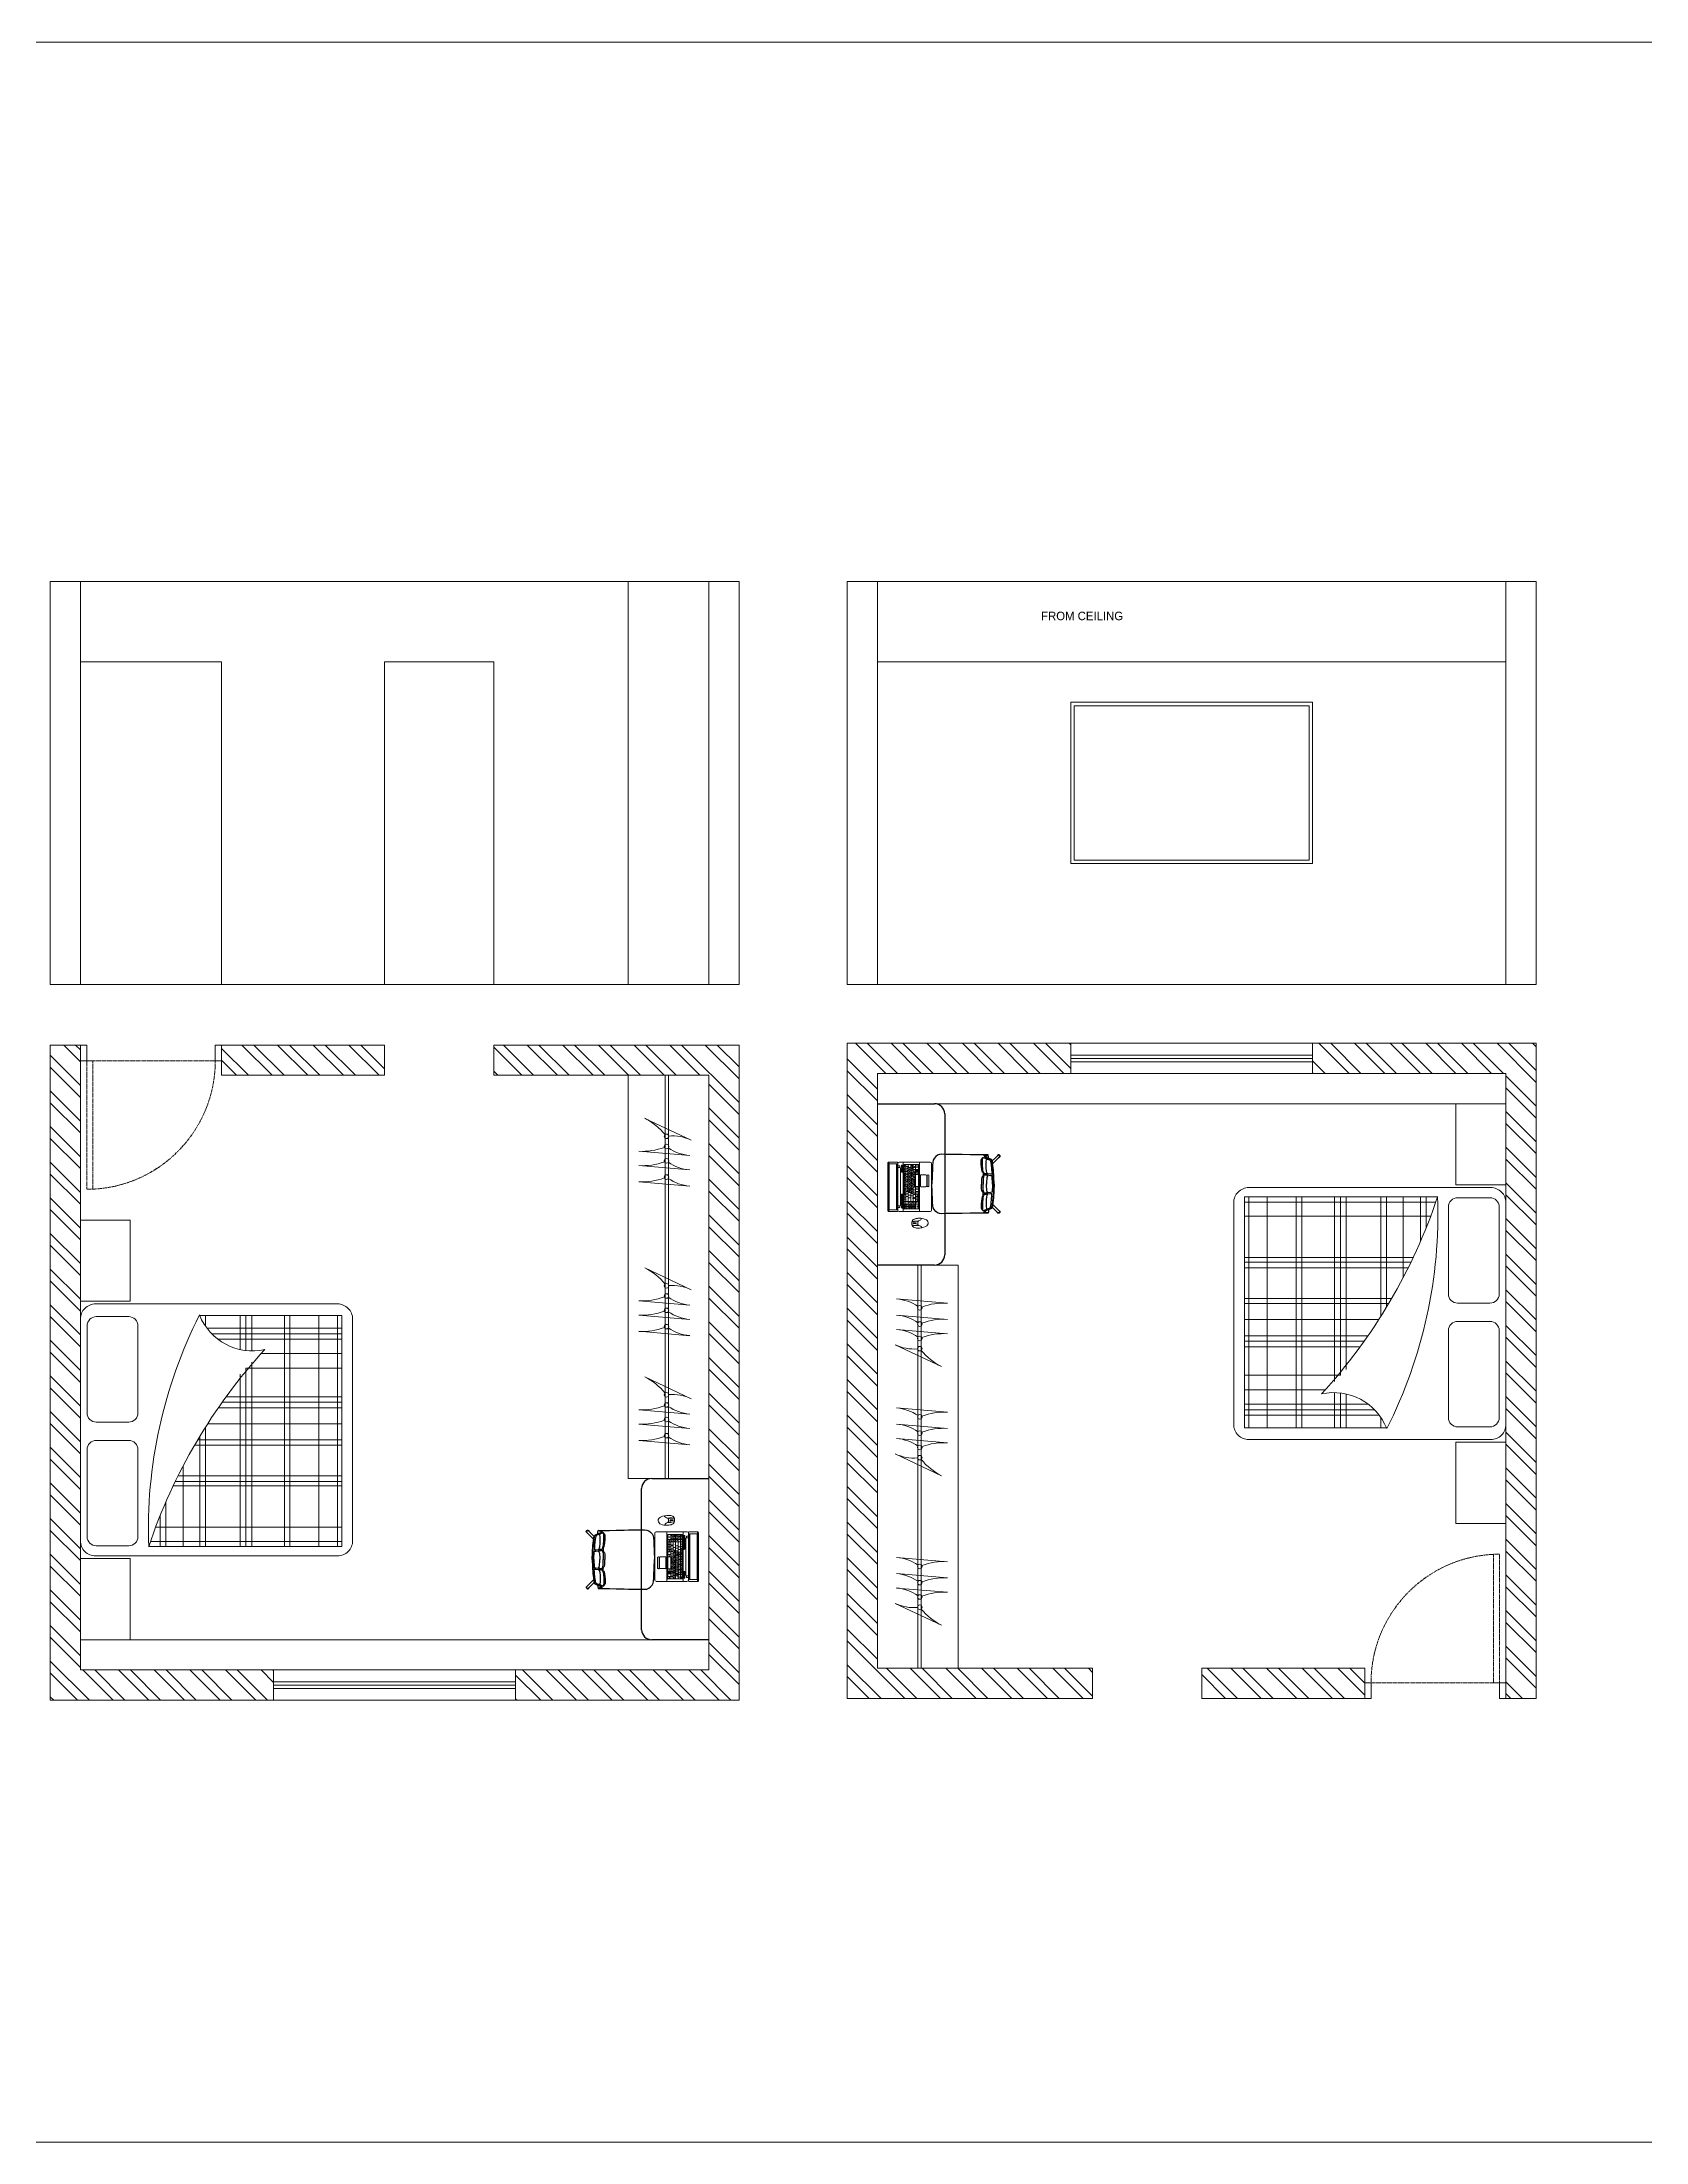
# Model space of a CAD drawing. Header units: inches. Extents: x 15448 to 46480, y -8154 to 0.
# Drawn here: x 16904 to 17382, y -4222 to -3596 of the extents above; entities that cross this region are included whole.
import ezdxf
from ezdxf.enums import TextEntityAlignment as Align

# ---------------------------------------------------------------- set-up
doc = ezdxf.new("R2010")
doc.units = ezdxf.units.IN
doc.header["$MEASUREMENT"] = 0
doc.linetypes.add('DASHED2', pattern=[0.375, 0.25, -0.125])
doc.linetypes.add('HIDDEN', pattern=[0.375, 0.25, -0.125])
for name, color, linetype in [('.', 30, 'Continuous'), ('A-Door-Frame', 1, 'Continuous'), ('A-Door-Swing', 8, 'HIDDEN'), ('IEL-HATCH-002', 7, 'Continuous'), ('line_cad-block.com', 250, 'Continuous')]:
    doc.layers.add(name, color=color, linetype=linetype)
doc.layers.add('Furniture', color=251, linetype='Continuous', lineweight=18)
doc.layers.add('ROD', color=7, linetype='Continuous', lineweight=9)
doc.styles.add('HEMI', font='stylu.ttf')
doc.styles.add('Romand', font='romand.shx', dxfattribs={"bigfont": '@extfont2.shx'})
pattern_1 = [(135, (13190.6554, -20476.025), (-5.303301, -5.303301), []), (135, (13190.6554, -20472.489), (-5.303301, -5.303301), [])]
pattern_2 = [(315, (21064.8434, 12491.5), (5.303301, 5.303301), []), (315, (21064.8434, 12487.9645), (5.303301, 5.303301), [])]

# ---------------------------------------------------------------- blocks, each defined once
blk = doc.blocks.new('IUYGTFDX')
at = {"color": 0, "lineweight": 5}
for p, q in [((16404, -3725), (16428.17, -3725)), ((16404, -3739.85), (16404, -3725)), ((16428.17, -3725), (16428.17, -3739.85)), ((16528.9, -3725), (16504.73, -3725)), ((16504.73, -3725), (16504.73, -3739.85)), ((16528.9, -3739.85), (16528.9, -3725)), ((16428.17, -3739.85), (16404, -3739.85)), ((16504.73, -3739.85), (16528.9, -3739.85)), ((16441, -3748.75), (16431.74, -3748.75)), ((16433.24, -3802.83), (16433.24, -3745.84)), ((16437.49, -3802.83), (16437.49, -3747.37)), ((16444.93, -3750.39), (16431.74, -3750.39)), ((16455.8, -3755.59), (16431.74, -3755.59)), ((16449.78, -3802.83), (16449.78, -3752.59)), ((16451.14, -3802.83), (16451.14, -3753.25)), ((16452.79, -3802.83), (16452.79, -3754.05)), ((16464.53, -3760.52), (16431.74, -3760.52)), ((16467.19, -3762.17), (16431.74, -3762.17)), ((16461.96, -3802.83), (16461.96, -3759)), ((16463.46, -3802.83), (16463.46, -3759.88)), ((16500.48, -3762.17), (16497.42, -3762.17)), ((16500.48, -3760.52), (16500.46, -3760.52)), ((16468.25, -3802.83), (16468.25, -3762.84)), ((16473.04, -3802.83), (16473.04, -3766.04)), ((16474.68, -3802.83), (16474.68, -3767.19)), ((16476.33, -3802.83), (16476.33, -3768.38)), ((16493.43, -3802.83), (16493.43, -3765.95)), ((16495.08, -3802.83), (16495.08, -3764.08)), ((16496.72, -3802.83), (16496.72, -3762.67)), ((16483.08, -3772.57), (16431.74, -3772.57)), ((16484.82, -3774.22), (16431.74, -3774.22)), ((16484.81, -3802.83), (16484.81, -3774.21)), ((16500.48, -3774.22), (16490.09, -3774.22)), ((16500.48, -3772.57), (16490.37, -3772.57)), ((16486.63, -3776), (16431.74, -3776)), ((16489.19, -3802.83), (16489.19, -3778.62)), ((16500.48, -3776), (16489.97, -3776)), ((16500.48, -3785.72), (16431.74, -3785.72)), ((16500.48, -3787.36), (16431.74, -3787.36)), ((16500.48, -3795.99), (16431.74, -3795.99)), ((16500.48, -3801.47), (16431.74, -3801.47))]:
    blk.add_line(p, q, dxfattribs=at)
for points in [[(16503.95, -3729.5, 0.414214), (16499.45, -3725), (16433.45, -3725, 0.414214), (16428.95, -3729.5), (16428.95, -3801.5, 0.414214), (16433.45, -3806), (16499.45, -3806, 0.414214), (16503.95, -3801.5)], [(16460.6, -3726.99, -0.414214), (16463.34, -3729.73), (16463.34, -3739.37, -0.414214), (16460.6, -3742.11), (16434.68, -3742.11, -0.414214), (16431.95, -3739.37), (16431.95, -3729.73, -0.414214), (16434.68, -3726.99)], [(16497.43, -3726.99, -0.414214), (16500.16, -3729.73), (16500.16, -3739.37, -0.414214), (16497.43, -3742.11), (16471.51, -3742.11, -0.414214), (16468.77, -3739.37), (16468.77, -3729.73, -0.414214), (16471.51, -3726.99)], [(16500.67, -3760.44, 0.366781), (16490.36, -3779.87, 0.104955), (16431.69, -3745.31, -0.12695)]]:
    blk.add_lwpolyline(points, format="xyb", close=True, dxfattribs=at)
blk.add_lwpolyline([(16500.48, -3760.33), (16500.48, -3802.83), (16431.74, -3802.83), (16431.74, -3745.3)], dxfattribs=at)
blk = doc.blocks.new('laptop_top')
at = {"color": 0, "linetype": 'ByBlock', "lineweight": -2}
for p, q in [((-167, 219), (-167, 9)), ((-167, 192), (167, 192)), ((-151, 91), (-151, 182)), ((149, 174), (-151, 174)), ((149, 157), (-151, 157)), ((-148, 185), (146, 185)), ((-142, 213), (-142, 228)), ((-130, 213), (-142, 213)), ((-138, 201), (-138, 198)), ((-138, 174), (-138, 157)), ((-136, 185), (-136, 174)), ((-130, 213), (-130, 228)), ((-130, 157), (-130, 140)), ((-121, 185), (-121, 174)), ((-121, 174), (-121, 157)), ((-113, 157), (-113, 140)), ((-107, 185), (-107, 174)), ((-104, 174), (-104, 157)), ((-96, 157), (-96, 140)), ((-91, 185), (-91, 174)), ((-87, 174), (-87, 157)), ((-79, 157), (-79, 140)), ((-77, 185), (-77, 174)), ((-70, 174), (-70, 157)), ((-63, 185), (-63, 174)), ((-62, 157), (-62, 140)), ((-53, 174), (-53, 157)), ((-48, 185), (-48, 174)), ((-45, 157), (-45, 140)), ((-36, 174), (-36, 157)), ((-33, 185), (-33, 174)), ((-28, 157), (-28, 140)), ((-19, 185), (-19, 174)), ((-19, 174), (-19, 157)), ((-11, 157), (-11, 140)), ((-4, 185), (-4, 174)), ((-2, 174), (-2, 157)), ((6, 157), (6, 140)), ((11, 185), (11, 174)), ((14, 174), (14, 157)), ((23, 157), (23, 140)), ((26, 185), (26, 174)), ((31, 174), (31, 157)), ((39, 157), (39, 140)), ((40, 185), (40, 174)), ((48, 174), (48, 157)), ((54, 185), (54, 174)), ((56, 157), (56, 140)), ((63, 202), (63, 195)), ((65, 174), (65, 157)), ((69, 185), (69, 174)), ((73, 157), (73, 140)), ((84, 185), (84, 174)), ((99, 185), (99, 87)), ((116, 185), (116, 87)), ((128, 213), (128, 228)), ((139, 213), (128, 213)), ((133, 185), (133, 107)), ((139, 213), (139, 228)), ((149, 182), (149, 91)), ((167, 219), (167, 9)), ((-167, 80), (167, 80)), ((158, 0), (-158, 0)), ((149, 140), (-151, 140)), ((149, 123), (-151, 123)), ((149, 107), (-151, 107)), ((146, 87), (-148, 87)), ((-134, 107), (-134, 87)), ((-125, 140), (-125, 123)), ((-117, 123), (-117, 107)), ((-117, 107), (-117, 87)), ((-108, 140), (-108, 123)), ((-100, 123), (-100, 107)), ((-100, 107), (-100, 87)), ((-91, 140), (-91, 123)), ((-83, 123), (-83, 107)), ((-83, 107), (-83, 87)), ((-81, 37), (-81, 71)), ((-81, 25), (-81, 22)), ((-77, 75), (-6, 75)), ((-77, 32), (-6, 32)), ((-77, 29), (-6, 29)), ((-77, 17), (-6, 17)), ((-74, 140), (-74, 123)), ((-66, 123), (-66, 107)), ((-57, 140), (-57, 123)), ((-49, 123), (-49, 107)), ((-40, 140), (-40, 123)), ((-32, 123), (-32, 107)), ((-23, 140), (-23, 123)), ((-15, 123), (-15, 107)), ((-6, 140), (-6, 123)), ((-2, 107), (-2, 87)), ((-1, 71), (-1, 37)), ((-1, 25), (-1, 22)), ((2, 123), (2, 107)), ((10, 140), (10, 123)), ((15, 107), (15, 87)), ((19, 123), (19, 107)), ((27, 140), (27, 123)), ((32, 107), (32, 87)), ((35, 123), (35, 107)), ((44, 140), (44, 123)), ((49, 107), (49, 87)), ((49, 97), (99, 97)), ((52, 123), (52, 107)), ((61, 140), (61, 123)), ((66, 107), (66, 87)), ((82, 107), (82, 87))]:
    blk.add_line(p, q, dxfattribs=at)
for points in [[(-167, 231), (-167, 291)], [(-161, 294), (161, 294)], [(161, 288), (-161, 288)], [(167, 291), (167, 231)], [(161, 228), (-161, 228)], [(155, 236), (-155, 236)], [(-124, 209), (122, 209)]]:
    blk.add_lwpolyline(points, dxfattribs=at)
for points in [[(-155, 285), (-155, 234), (155, 234), (155, 285), (-155, 285)], [(37, 130), (35, 134), (35, 130), (34, 130), (34, 134), (37, 130), (37, 134), (37, 134), (37, 130)], [(35, 135), (35, 135), (35, 135), (36, 135), (37, 135), (37, 135), (37, 135), (37, 134), (36, 134), (35, 135), (35, 135), (35, 135), (35, 135)]]:
    blk.add_lwpolyline(points, close=True, dxfattribs=at)
for points in [[(-144, 202), (-133, 202, -0.414214), (-130, 199), (-130, 198, -0.414214), (-133, 195), (-144, 195, -0.414214), (-146, 198), (-146, 199, -0.414214)], [(-124, 202), (-101, 202, -0.414214), (-100, 200), (-100, 200, -0.414214), (-101, 199), (-124, 199, -0.414214), (-125, 200), (-125, 200, -0.414214)], [(-124, 198), (-101, 198, -0.414214), (-100, 196), (-100, 196, -0.414214), (-101, 195), (-124, 195, -0.414214), (-125, 196), (-125, 196, -0.414214)], [(52, 202), (92, 202, -0.414214), (95, 199), (95, 198, -0.414214), (92, 195), (52, 195, -0.414214), (49, 198), (49, 199, -0.414214)], [(99, 202), (123, 202, -0.414214), (124, 200), (124, 200, -0.414214), (123, 199), (99, 199, -0.414214), (98, 200), (98, 200, -0.414214)], [(99, 198), (123, 198, -0.414214), (124, 196), (124, 196, -0.414214), (123, 195), (99, 195, -0.414214), (98, 196), (98, 196, -0.414214)], [(129, 202), (140, 202, -0.414214), (143, 199), (143, 198, -0.414214), (140, 195), (129, 195, -0.414214), (126, 198), (126, 199, -0.414214)], [(-108, 98, 0.301668), (-112, 98), (-114, 94, -0.301668), (-109, 94)], [(-107, 102, 0.301668), (-111, 102), (-112, 99, -0.301668), (-108, 98)], [(-104, 97, -0.279065), (-108, 97), (-109, 94, 0.279065), (-105, 93)], [(-102, 101, -0.279065), (-107, 102), (-108, 98, 0.279065), (-104, 98)]]:
    blk.add_lwpolyline(points, format="xyb", close=True, dxfattribs=at)
for points, format in [([(-132, 153, 0.445, 0.445, 0), (-136, 153, 3.56, 0, 0), (-140, 153, 0, 0, 0)], "xyseb"), ([(-140, 145, 0.445, 0.445, 0), (-135, 145, 3.56, 0, 0), (-132, 145, 0, 0, 0)], "xyseb"), ([(-130, 213, 0.381204), (-124, 209, -0.067107)], "xyb"), ([(83, 166, 0.89, 0.89, 0), (76, 166, 2.67, 0, 0), (71, 166, 0, 0, 0)], "xyseb"), ([(76, 202, -0.414214), (78, 199), (78, 198, -0.414214), (76, 195)], "xyb"), ([(128, 213, -0.381204), (122, 209, 0.067107)], "xyb"), ([(-133, 115), (-133, 110, -0.414214), (-133, 110), (-135, 110, -0.414214), (-135, 110), (-135, 115), (-137, 115, -0.606815), (-137, 116), (-134, 120, -0.520567), (-134, 120), (-130, 116, -0.606815), (-131, 115), (-133, 115)], "xyb"), ([(60, 92, 0.312, 0.312, 0), (57, 92, 2.49, 0, 0), (55, 92, 0, 0, 0)], "xyseb"), ([(82, 137, 0.89, 0.89, 0), (82, 130, 0.89, 0.89, 0), (76, 130, 3.56, 0, 0), (71, 130, 0, 0, 0)], "xyseb"), ([(76, 115), (76, 110, -0.414214), (76, 110), (75, 110, -0.414214), (75, 110), (75, 115), (72, 115, -0.606815), (72, 116), (75, 120, -0.520567), (76, 120), (79, 116, -0.606815), (79, 115), (76, 115)], "xyb"), ([(74, 99, 0.312, 0.312, 0), (74, 102, 2.49, 0, 0), (74, 105, 0, 0, 0)], "xyseb"), ([(74, 94, 0.312, 0.312, 0), (74, 91, 2.49, 0, 0), (74, 89, 0, 0, 0)], "xyseb"), ([(88, 92, 0.312, 0.312, 0), (91, 92, 2.49, 0, 0), (93, 92, 0, 0, 0)], "xyseb")]:
    blk.add_lwpolyline(points, format=format, dxfattribs=at)
at = {"color": 0, "linetype": 'ByBlock', "lineweight": -2, "const_width": 0.445}
for points in [[(-140, 151), (-140, 155)], [(-132, 143), (-132, 147)]]:
    blk.add_lwpolyline(points, dxfattribs=at)
at = {"color": 0, "linetype": 'ByBlock', "lineweight": -2}
blk.add_circle((-138, 198), 1.38, dxfattribs=at)
for centre, radius, start, end in [((-158, 219), 8.9, 90, 180), ((-148, 182), 3.56, 90, 180), ((146, 182), 3.56, 0, 90), ((158, 219), 8.9, 0, 90), ((-158, 9), 8.9, 180, 270), ((-148, 91), 3.56, 180, 270), ((-77, 71), 4.45, 90, 180), ((-77, 37), 4.45, 180, 270), ((-77, 25), 4.45, 90, 180), ((-77, 22), 4.45, 180, 270), ((-6, 71), 4.45, 0, 90), ((-6, 37), 4.45, 270, 0), ((-6, 25), 4.45, 0, 90), ((-6, 22), 4.45, 270, 0), ((146, 91), 3.56, 270, 0), ((158, 9), 8.9, 270, 0)]:
    blk.add_arc(centre, radius, start, end, dxfattribs=at)
for centre, major_axis, start_param, end_param in [((-161, 291), (6.23, 0), 1.570796, 3.141593), ((-161, 285), (6.23, 0), 1.570796, 3.141593), ((161, 291), (-6.23, 0), 3.141593, 4.712389), ((161, 285), (-6.23, 0), 3.141593, 4.712389), ((-161, 231), (-6.23, 0), 0, 1.570796)]:
    blk.add_ellipse(centre, major_axis=major_axis, ratio=0.5, start_param=start_param, end_param=end_param, dxfattribs=at)
at = {"color": 0, "linetype": 'ByBlock', "lineweight": -2, "extrusion": (0, 0, -1)}
blk.add_ellipse((161, 231), major_axis=(6.23, 0), ratio=0.5, start_param=0, end_param=1.570796, dxfattribs=at)
at = {"color": 0, "linetype": 'ByBlock', "lineweight": -2, "style": 'Romand'}
for s, height, p in [('Esc', 3.56, (-149, 182)), ('F1', 3.12, (-119, 182)), ('F2', 3.12, (-105, 182)), ('F3', 3.12, (-89, 182)), ('F4', 3.12, (-75, 182)), ('F5', 3.12, (-61, 182)), ('F6', 3.12, (-46, 182)), ('F7', 3.12, (-31, 182)), ('F8', 3.12, (-17, 182)), ('F9', 3.12, (-2, 182)), ('F10', 3.12, (13, 182)), ('F11', 3.12, (28, 182)), ('F12', 3.12, (42, 182))]:
    blk.add_text(s, height=height, dxfattribs=at).set_placement(p, align=Align.MIDDLE_LEFT)
for s, height, p in [('1', 4.45, (-129, 163)), ('Q', 4.45, (-121, 149)), ('2', 4.45, (-112, 163)), ('W', 4.45, (-104, 149)), ('3', 4.45, (-95, 163)), ('E', 4.45, (-87, 149)), ('4', 4.45, (-79, 163)), ('R', 4.45, (-70, 149)), ('5', 4.45, (-62, 163)), ('T', 4.45, (-53, 149)), ('6', 4.45, (-45, 163)), ('Y', 4.45, (-37, 149)), ('7', 4.45, (-28, 163)), ('U', 4.45, (-20, 149)), ('8', 4.45, (-11, 163)), ('I', 4.45, (-3, 149)), ('9', 4.45, (6, 163)), ('O', 4.45, (14, 149)), ('0', 4.45, (23, 163)), ('P', 4.45, (31, 149)), ('7', 4.45, (107, 149)), ('.', 4.45, (107, 166)), ('/', 4.45, (124, 180)), ('+', 4.45, (124, 166)), ('8', 4.45, (124, 149)), ('-', 4.45, (141, 166)), ('*', 4.45, (141, 180)), ('9', 4.45, (141, 149)), ('Cap Lock', 3.12, (-138, 132)), ('Ctrl', 3.12, (-142, 98)), ('A', 4.45, (-116, 132)), ('Z', 4.45, (-108, 115)), ('S', 4.45, (-99, 132)), ('Alt', 3.12, (-91, 98)), ('X', 4.45, (-91, 115)), ('D', 4.45, (-82, 132)), ('C', 4.45, (-74, 115)), ('F', 4.45, (-66, 132)), ('V', 4.45, (-58, 115)), ('G', 4.45, (-49, 132)), ('B', 4.45, (-41, 115)), ('H', 4.45, (-32, 132)), ('N', 4.45, (-24, 115)), ('J', 4.45, (-15, 132)), ('M', 4.45, (-7, 115)), ('K', 4.45, (2, 132)), ('Alt', 3.12, (6, 98)), (',', 4.45, (10, 115)), ('L', 4.45, (19, 132)), ('.', 4.45, (27, 115)), ('Ctrl', 3.12, (40, 98)), ('-', 4.45, (44, 115)), ('4', 4.45, (107, 132)), ('1', 4.45, (107, 115)), ('0', 4.45, (107, 98)), ('5', 4.45, (124, 132)), ('2', 4.45, (124, 115)), ('Enter', 3.12, (133, 97)), ('6', 4.45, (141, 132)), ('3', 4.45, (141, 115))]:
    blk.add_text(s, height=height, dxfattribs=at).set_placement(p, align=Align.MIDDLE_CENTER)
blk = doc.blocks.new('98UYTFRD')
at = {"color": 0}
for p, q in [((16407, -3892), (16449, -3892)), ((16404, -3912), (16404, -3895)), ((16452, -3895), (16452, -3912))]:
    blk.add_line(p, q, dxfattribs=at)
at = {"color": 0, "lineweight": 9}
for points in [[(16439.65, -3901.77, -0.241004), (16438.49, -3901.36, -0.217003), (16438.4, -3897.76, -0.752527), (16440.5, -3897.66, -0.115399), (16441.01, -3900.1, -0.099122), (16440.76, -3901.25, -0.240483), (16439.65, -3901.77)], [(16439.18, -3901.75, -0.055019), (16438.96, -3900.97, -0.050601), (16438.91, -3900.24, 0.084687), (16438.87, -3899.76, 0.175899), (16438.35, -3898.99, 0.569307), (16438.1, -3899.09, 0.064428), (16438.11, -3900.12, 0.081238), (16438.49, -3901.36, 0.150456), (16439.18, -3901.75)], [(16440.04, -3901.72, 0.141108), (16440.12, -3900.21, -0.211379), (16440.21, -3899.75, -0.412702), (16438.87, -3899.76, -0.176997), (16438.99, -3900.27, 0.141094), (16439.22, -3901.76, 0.080592), (16439.65, -3901.77, 0.075205), (16440.04, -3901.72)], [(16440.1, -3901.7, 0.071754), (16440.26, -3900.74, 0.043169), (16440.22, -3900.11, -0.269309), (16440.71, -3898.85, -0.36617), (16440.91, -3898.91, -0.160325), (16440.76, -3901.25, -0.150096), (16440.11, -3901.7)], [(16439.43, -3900.69), (16439.47, -3901.3, 0.837339), (16439.69, -3901.25), (16439.66, -3900.55, 1), (16439.43, -3900.56)]]:
    blk.add_lwpolyline(points, format="xyb", close=True, dxfattribs=at)
at = {"color": 0}
for centre, start, end in [((16407, -3895), 90, 180), ((16449, -3895), 0, 90)]:
    blk.add_arc(centre, 3, start, end, dxfattribs=at)
at = {"layer": 'line_cad-block.com', "color": 0}
for points in [[(16419.57, -3880.02), (16419.41, -3880.09), (16419.36, -3880.3), (16419.31, -3880.48), (16419.24, -3880.93), (16419.21, -3882.47), (16419.18, -3884.41), (16419.12, -3886.8), (16419.09, -3888.13), (16419.09, -3889.73), (16419.08, -3891.57), (16419.03, -3892.87), (16419.1, -3893.53), (16419.33, -3894.13), (16419.7, -3894.66), (16420.25, -3895.13), (16420.8, -3895.4), (16421.41, -3895.53), (16422.34, -3895.59), (16423.12, -3895.65), (16425.51, -3895.75), (16427.88, -3895.79)], [(16420.1, -3875.99), (16420.05, -3875.92), (16419.96, -3875.76), (16419.89, -3875.65), (16419.79, -3875.57), (16419.66, -3875.53), (16419.53, -3875.53), (16419.41, -3875.57), (16419.3, -3875.65), (16419.23, -3875.75), (16419.19, -3875.88), (16419.19, -3876.02), (16419.23, -3876.13), (16419.3, -3876.24), (16419.44, -3876.32), (16419.62, -3876.43)], [(16419.27, -3879.08), (16419.25, -3879.07), (16419.24, -3879.09), (16419.23, -3879.39), (16419.23, -3879.62), (16419.23, -3879.74), (16419.24, -3880.88)], [(16419.32, -3879.51), (16419.3, -3879.51), (16419.3, -3879.51), (16419.27, -3879.54), (16419.25, -3879.58), (16419.23, -3880.01)], [(16420.29, -3878.84), (16419.9, -3878.92), (16419.68, -3878.97), (16419.25, -3879.07)], [(16421.82, -3877.71), (16419.83, -3875.72), (16419.71, -3875.64), (16419.64, -3875.62), (16419.54, -3875.62), (16419.47, -3875.65), (16419.37, -3875.72), (16419.31, -3875.8), (16419.27, -3875.89), (16419.28, -3875.98), (16419.3, -3876.08), (16419.35, -3876.16), (16420.06, -3876.87), (16421.03, -3877.87)], [(16427.89, -3877.29), (16425.82, -3877.34), (16423.75, -3877.48), (16421.69, -3877.73), (16421.33, -3877.79), (16421.01, -3877.87), (16420.76, -3877.95), (16420.62, -3878.03), (16420.5, -3878.27), (16419.86, -3879.86), (16419.79, -3879.98), (16419.71, -3880.01), (16419.66, -3879.98), (16419.59, -3879.82), (16419.45, -3879.48), (16419.37, -3879.29), (16419.27, -3879.08)], [(16427.89, -3877.44), (16425.83, -3877.51), (16423.77, -3877.65), (16421.72, -3877.88), (16421.5, -3877.91), (16421.23, -3877.97), (16421.05, -3878.02), (16420.87, -3878.06), (16420.71, -3878.14), (16420.63, -3878.25), (16420.51, -3878.54), (16419.91, -3879.93), (16419.73, -3880.23), (16419.65, -3880.2), (16419.32, -3879.51)], [(16424.69, -3879.31), (16424.77, -3879.31), (16424.86, -3879.31), (16424.89, -3879.32), (16424.87, -3879.48), (16424.86, -3879.6), (16424.83, -3879.77), (16424.82, -3879.89), (16424.79, -3880.06), (16424.77, -3880.23), (16424.76, -3880.25), (16424.57, -3880.36), (16424.39, -3880.42), (16424.27, -3880.5), (16423.71, -3880.62), (16423.34, -3880.68), (16422.34, -3880.75), (16421.64, -3880.79), (16421.24, -3880.79), (16420.6, -3880.74), (16420.42, -3880.7), (16420.03, -3880.59), (16419.95, -3880.56), (16420.05, -3880.33), (16420.17, -3879.96), (16420.3, -3879.63), (16420.35, -3879.51), (16420.45, -3879.34)], [(16424.76, -3880.25), (16424.65, -3880.39), (16424.39, -3880.63), (16424.07, -3880.84), (16423.63, -3880.98), (16422.78, -3881.06), (16422.03, -3881.11), (16421.43, -3881.16), (16420.91, -3881.16), (16420.69, -3881.11), (16420.49, -3881.04), (16420.31, -3880.96), (16420.19, -3880.85), (16420.07, -3880.73), (16419.99, -3880.62), (16419.97, -3880.57)], [(16424.9, -3877.92), (16424.97, -3877.95), (16425, -3878), (16424.97, -3878.4), (16424.89, -3879.22), (16424.65, -3879.33), (16424.43, -3879.42), (16424.11, -3879.52), (16423.97, -3879.55), (16423.25, -3879.63), (16422.42, -3879.67), (16421.7, -3879.67), (16421.2, -3879.64), (16420.59, -3879.53), (16420.41, -3879.5), (16420.4, -3879.49), (16420.47, -3879.27), (16420.69, -3878.63), (16420.74, -3878.54), (16420.82, -3878.48), (16421.06, -3878.37), (16421.4, -3878.27), (16421.6, -3878.23), (16421.84, -3878.18), (16423.65, -3878.02), (16424.26, -3877.97), (16424.9, -3877.92)], [(16424.56, -3880.53), (16425, -3880.51)], [(16425, -3880.51), (16425.08, -3880.51), (16425.24, -3880.55), (16425.51, -3880.65)], [(16425.56, -3879.3), (16425.42, -3879.29), (16425.32, -3879.3), (16425.29, -3879.31), (16425.27, -3879.42), (16425.25, -3879.58), (16425.21, -3879.83), (16425.19, -3880.02), (16425.16, -3880.23), (16425.72, -3880.45), (16426.24, -3880.53), (16427.89, -3880.58)], [(16425.16, -3880.23), (16425.52, -3880.67), (16425.67, -3880.77), (16425.94, -3880.92), (16426.32, -3881.01), (16426.6, -3881.05), (16426.78, -3881.06), (16427.89, -3881.06)], [(16427.89, -3877.81), (16425.49, -3877.86), (16425.47, -3877.91), (16425.44, -3877.97), (16425.41, -3878.35), (16425.3, -3879.17), (16425.33, -3879.22), (16425.41, -3879.25), (16425.58, -3879.3), (16426.04, -3879.44), (16426.47, -3879.49), (16427.06, -3879.52), (16427.89, -3879.52)], [(16427.88, -3877.44), (16429.95, -3877.51), (16432.01, -3877.66), (16434.06, -3877.88), (16434.28, -3877.92), (16434.54, -3877.98), (16434.73, -3878.02), (16434.91, -3878.07), (16435.06, -3878.15), (16435.15, -3878.26), (16435.26, -3878.55), (16435.86, -3879.94), (16436.04, -3880.24), (16436.12, -3880.21), (16436.45, -3879.53)], [(16427.89, -3877.81), (16430.28, -3877.86), (16430.31, -3877.91), (16430.34, -3877.97), (16430.37, -3878.36), (16430.47, -3879.17), (16430.44, -3879.22), (16430.37, -3879.25), (16430.19, -3879.31), (16429.73, -3879.44), (16429.31, -3879.49), (16428.71, -3879.52), (16427.88, -3879.52)], [(16436.21, -3880.03), (16436.36, -3880.1), (16436.42, -3880.31), (16436.46, -3880.49), (16436.53, -3880.94), (16436.56, -3882.48), (16436.59, -3884.42), (16436.64, -3886.81), (16436.67, -3888.14), (16436.67, -3889.74), (16436.68, -3891.58), (16436.73, -3892.88), (16436.66, -3893.54), (16436.43, -3894.14), (16436.06, -3894.67), (16435.5, -3895.14), (16434.95, -3895.4), (16434.35, -3895.53), (16433.41, -3895.6), (16432.63, -3895.65), (16430.25, -3895.75), (16427.88, -3895.79)], [(16427.89, -3877.29), (16429.96, -3877.34), (16432.03, -3877.49), (16434.09, -3877.73), (16434.45, -3877.8), (16434.77, -3877.88), (16435.01, -3877.96), (16435.15, -3878.04), (16435.27, -3878.28), (16435.91, -3879.87), (16435.98, -3879.99), (16436.06, -3880.02), (16436.11, -3879.99), (16436.18, -3879.83), (16436.32, -3879.49), (16436.4, -3879.3), (16436.51, -3879.09)], [(16430.21, -3879.3), (16430.36, -3879.29), (16430.45, -3879.3), (16430.49, -3879.31), (16430.51, -3879.43), (16430.53, -3879.58), (16430.56, -3879.83), (16430.58, -3880.02), (16430.62, -3880.23), (16430.06, -3880.45), (16429.53, -3880.53), (16427.89, -3880.58)], [(16430.62, -3880.23), (16430.26, -3880.67), (16430.11, -3880.78), (16429.84, -3880.92), (16429.46, -3881.01), (16429.17, -3881.05), (16428.99, -3881.06), (16427.89, -3881.06)], [(16430.77, -3880.51), (16430.69, -3880.51), (16430.54, -3880.55), (16430.27, -3880.65)], [(16431.22, -3880.53), (16430.77, -3880.51)], [(16430.88, -3877.93), (16430.81, -3877.96), (16430.78, -3878.01), (16430.8, -3878.4), (16430.89, -3879.22), (16431.13, -3879.33), (16431.34, -3879.43), (16431.67, -3879.53), (16431.8, -3879.56), (16432.52, -3879.63), (16433.36, -3879.68), (16434.08, -3879.68), (16434.58, -3879.65), (16435.18, -3879.54), (16435.37, -3879.51), (16435.37, -3879.5), (16435.3, -3879.28), (16435.08, -3878.64), (16435.03, -3878.55), (16434.95, -3878.49), (16434.72, -3878.38), (16434.37, -3878.28), (16434.17, -3878.24), (16433.93, -3878.19), (16432.13, -3878.02), (16431.51, -3877.98), (16430.88, -3877.93)], [(16431.08, -3879.31), (16431, -3879.31), (16430.92, -3879.31), (16430.88, -3879.33), (16430.9, -3879.49), (16430.92, -3879.6), (16430.94, -3879.78), (16430.96, -3879.89), (16430.98, -3880.06), (16431.01, -3880.23), (16431.01, -3880.26), (16431.2, -3880.36), (16431.38, -3880.43), (16431.51, -3880.5), (16432.07, -3880.63), (16432.43, -3880.68), (16433.43, -3880.76), (16434.13, -3880.79), (16434.53, -3880.79), (16435.17, -3880.75), (16435.36, -3880.71), (16435.75, -3880.6), (16435.83, -3880.57), (16435.72, -3880.34), (16435.6, -3879.97), (16435.47, -3879.64), (16435.43, -3879.52), (16435.33, -3879.35)], [(16431.01, -3880.26), (16431.12, -3880.4), (16431.38, -3880.63), (16431.71, -3880.84), (16432.15, -3880.98), (16432.99, -3881.06), (16433.74, -3881.12), (16434.34, -3881.17), (16434.86, -3881.16), (16435.09, -3881.12), (16435.28, -3881.05), (16435.46, -3880.97), (16435.59, -3880.86), (16435.7, -3880.74), (16435.78, -3880.63), (16435.8, -3880.58)], [(16433.96, -3877.72), (16435.95, -3875.73), (16436.07, -3875.65), (16436.14, -3875.63), (16436.24, -3875.63), (16436.31, -3875.66), (16436.41, -3875.73), (16436.47, -3875.81), (16436.51, -3875.9), (16436.5, -3875.99), (16436.48, -3876.09), (16436.42, -3876.17), (16435.72, -3876.88), (16434.75, -3877.87)], [(16435.49, -3878.85), (16435.88, -3878.93), (16436.1, -3878.98), (16436.52, -3879.08)], [(16435.67, -3876), (16435.73, -3875.93), (16435.82, -3875.77), (16435.88, -3875.66), (16435.99, -3875.58), (16436.11, -3875.54), (16436.25, -3875.54), (16436.37, -3875.58), (16436.48, -3875.66), (16436.55, -3875.76), (16436.59, -3875.89), (16436.58, -3876.03), (16436.55, -3876.14), (16436.47, -3876.25), (16436.34, -3876.33), (16436.16, -3876.44)], [(16436.45, -3879.53), (16436.48, -3879.53), (16436.48, -3879.53), (16436.51, -3879.55), (16436.52, -3879.59), (16436.55, -3880.02)], [(16436.51, -3879.09), (16436.53, -3879.09), (16436.53, -3879.1), (16436.54, -3879.4), (16436.55, -3879.63), (16436.55, -3879.75), (16436.53, -3880.89)]]:
    blk.add_lwpolyline(points, dxfattribs=at)
at = {"color": 0, "lineweight": 9, "xscale": -0.044059898217101, "yscale": 0.044059898217101, "zscale": 0.044059898217101, "rotation": 180}
blk.add_blockref('laptop_top', (16428.74, -3895.93), dxfattribs=at)

msp = doc.modelspace()

# ---------------------------------------------------------------- hatches: boundary and pattern name
at = {"layer": 'IEL-HATCH-002', "lineweight": 5, "true_color": 0xed1f24, "transparency": 33554687}
h = msp.add_hatch(dxfattribs=at)
h.set_pattern_fill('ANSI32', color=240, scale=20, angle=90)
h.set_pattern_definition(pattern_1)
h.paths.add_polyline_path([(16906.66, -3895.02), (16906.66, -4090.02), (16973.16, -4090.02), (16973.16, -4081.02), (16915.66, -4081.02), (16915.66, -3895.15), (16915.53, -3895.02)])
h = msp.add_hatch(dxfattribs=at)
h.set_pattern_fill('ANSI32', color=240, scale=20, angle=90)
h.set_pattern_definition(pattern_1)
h.paths.add_polyline_path([(17045.16, -4081.02), (17045.16, -4090.02), (17111.66, -4090.02), (17111.66, -3895.02), (17038.66, -3895.02), (17038.66, -3904.02), (17102.66, -3904.02), (17102.66, -4081.02)])
h.paths.add_polyline_path([(16957.66, -3895.02), (16957.66, -3904.02), (16965.66, -3904.02), (17006.16, -3904.02), (17006.16, -3895.02)])
h = msp.add_hatch(dxfattribs=at)
h.set_pattern_fill('ANSI32', color=240, scale=20, angle=270)
h.set_pattern_definition(pattern_2)
h.paths.add_polyline_path([(17210.34, -3903.5), (17210.34, -3894.5), (17143.84, -3894.5), (17143.84, -4089.5), (17216.84, -4089.5), (17216.84, -4080.5), (17152.84, -4080.5), (17152.84, -3903.5)])
h.paths.add_polyline_path([(17297.84, -4089.5), (17297.84, -4080.5), (17289.84, -4080.5), (17249.34, -4080.5), (17249.34, -4089.5)])
h = msp.add_hatch(dxfattribs=at)
h.set_pattern_fill('ANSI32', color=240, scale=20, angle=270)
h.set_pattern_definition(pattern_2)
h.paths.add_polyline_path([(17348.84, -4089.5), (17348.84, -3894.5), (17282.34, -3894.5), (17282.34, -3903.5), (17339.84, -3903.5), (17339.84, -4089.38), (17339.97, -4089.5)])

# ---------------------------------------------------------------- linework, layer by layer
at = {"layer": '.', "color": 0, "linetype": 'Continuous', "lineweight": 5}
for p, q in [((16915.66, -3895.15), (16915.53, -3895.02)), ((17339.84, -4089.38), (17339.97, -4089.5))]:
    msp.add_line(p, q, dxfattribs=at)
at = {"lineweight": 5}
for p, q in [((16906.66, -3877.02), (16906.66, -3757.02)), ((16906.66, -3757.02), (17111.66, -3757.02)), ((16915.66, -3877.02), (16915.66, -3757.02)), ((17078.66, -3877.02), (17078.66, -3757.02)), ((17102.66, -3757.02), (17102.66, -3877.02)), ((17111.66, -3757.02), (17111.66, -3877.02)), ((17143.84, -3877.02), (17143.84, -3757.02)), ((17143.84, -3757.02), (17348.84, -3757.02)), ((17152.84, -3877.02), (17152.84, -3757.02)), ((17339.84, -3757.02), (17339.84, -3877.02)), ((17348.84, -3757.02), (17348.84, -3877.02)), ((16915.66, -3781.02), (16957.66, -3781.02)), ((16957.66, -3877.02), (16957.66, -3781.02)), ((17006.16, -3781.02), (17038.66, -3781.02)), ((17006.16, -3877.02), (17006.16, -3781.02)), ((17038.66, -3877.02), (17038.66, -3781.02)), ((17152.84, -3781.02), (17339.84, -3781.02)), ((16906.66, -3877.02), (17111.66, -3877.02)), ((17143.84, -3877.02), (17348.84, -3877.02))]:
    msp.add_line(p, q, dxfattribs=at)
at = {"color": 0, "lineweight": 5}
for p, q in [((16915.66, -3895.02), (16906.66, -3895.02)), ((16957.66, -3904.02), (16957.66, -3895.02)), ((17297.84, -4080.5), (17297.84, -4089.5)), ((17339.84, -4089.5), (17348.84, -4089.5))]:
    msp.add_line(p, q, dxfattribs=at)
at = {"color": 5, "lineweight": 5}
for p, q in [((17210.34, -3903.5), (17210.34, -3894.5)), ((17282.34, -3898), (17210.34, -3898)), ((17282.34, -3899), (17210.34, -3899)), ((17282.34, -3900), (17210.34, -3900)), ((17282.34, -3903.5), (17282.34, -3894.5)), ((16973.16, -4081.02), (16973.16, -4090.02)), ((17045.16, -4081.02), (17045.16, -4090.02)), ((16973.16, -4084.52), (17045.16, -4084.52)), ((16973.16, -4085.52), (17045.16, -4085.52)), ((16973.16, -4086.52), (17045.16, -4086.52))]:
    msp.add_line(p, q, dxfattribs=at)
at = {"color": 9, "lineweight": 5, "true_color": 0xc7c8ca}
for p, q in [((17089.66, -3904.02), (17089.66, -3948.52)), ((17090.66, -3904.02), (17090.66, -3948.52)), ((17089.66, -3948.52), (17089.66, -3993.02)), ((17090.66, -3948.52), (17090.66, -3993.02)), ((17164.84, -4003.55), (17164.84, -3960.5)), ((17165.84, -4003.55), (17165.84, -3960.5)), ((17089.66, -3980.98), (17089.66, -4024.02)), ((17090.66, -3980.98), (17090.66, -4024.02)), ((17164.84, -4036), (17164.84, -3991.5)), ((17165.84, -4036), (17165.84, -3991.5)), ((17164.84, -4080.5), (17164.84, -4036)), ((17165.84, -4080.5), (17165.84, -4036))]:
    msp.add_line(p, q, dxfattribs=at)
at = {"lineweight": 5}
for points in [[(16312.5, -3596.5), (17975.24, -3596.5), (17975.24, -4221.5), (16312.5, -4221.5)], [(17282.34, -3841.02), (17282.34, -3793.02), (17210.34, -3793.02), (17210.34, -3841.02)], [(17281.34, -3840.02), (17281.34, -3794.02), (17211.34, -3794.02), (17211.34, -3840.02)]]:
    msp.add_lwpolyline(points, close=True, dxfattribs=at)
at = {"layer": 'A-Door-Frame', "color": 0, "lineweight": 5}
for p, q in [((16915.66, -3895.02), (16915.66, -3899.69)), ((16957.66, -3895.02), (16957.66, -3899.69)), ((17297.84, -4089.5), (17297.84, -4084.83)), ((17339.84, -4089.5), (17339.84, -4084.83))]:
    msp.add_line(p, q, dxfattribs=at)
for points in [[(16915.66, -3895.02), (16917.52, -3895.02), (16917.52, -3899.69), (16915.66, -3899.69)], [(16957.66, -3895.02), (16955.79, -3895.02), (16955.79, -3899.69), (16957.66, -3899.69)], [(17297.84, -4089.5), (17299.71, -4089.5), (17299.71, -4084.83), (17297.84, -4084.83)], [(17339.84, -4089.5), (17337.98, -4089.5), (17337.98, -4084.83), (17339.84, -4084.83)]]:
    msp.add_lwpolyline(points, dxfattribs=at)
at = {"layer": 'A-Door-Swing', "color": 0, "linetype": 'DASHED2', "lineweight": 5}
for p, q in [((16917.86, -3899.69), (16956.13, -3899.69)), ((17337.63, -4084.83), (17299.37, -4084.83))]:
    msp.add_line(p, q, dxfattribs=at)
for points in [[(16917.52, -3899.69), (16917.52, -3937.96), (16919.39, -3937.96), (16919.39, -3899.69)], [(17337.98, -4084.83), (17337.98, -4046.57), (17336.11, -4046.57), (17336.11, -4084.83)]]:
    msp.add_lwpolyline(points, close=True, dxfattribs=at)
for centre, start, end in [((16917.52, -3899.69), 270, 0), ((17337.98, -4084.83), 90, 180)]:
    msp.add_arc(centre, 38.27, start, end, dxfattribs=at)
at = {"layer": 'Furniture', "color": 133, "lineweight": 5, "true_color": 0x84cdcc}
for p, q in [((17097.42, -3923.33), (17083.62, -3916.84)), ((17097.01, -3927.91), (17081.81, -3926.62)), ((17097.01, -3932.19), (17081.81, -3930.91)), ((17097.01, -3937.02), (17081.81, -3935.73)), ((17097.42, -3967.83), (17083.62, -3961.34)), ((17097.01, -3972.41), (17081.81, -3971.12)), ((17158.49, -3970.56), (17173.69, -3971.84)), ((17097.01, -3976.69), (17081.81, -3975.41)), ((17097.01, -3981.52), (17081.81, -3980.23)), ((17158.49, -3975.38), (17173.69, -3976.66)), ((17158.49, -3979.66), (17173.69, -3980.95)), ((17158.07, -3984.25), (17171.88, -3990.74)), ((17097.42, -4000.28), (17083.62, -3993.79)), ((17097.01, -4004.86), (17081.81, -4003.58)), ((17158.49, -4003.01), (17173.69, -4004.29)), ((17097.01, -4009.14), (17081.81, -4007.86)), ((17158.49, -4007.83), (17173.69, -4009.12)), ((17158.49, -4012.12), (17173.69, -4013.4)), ((17097.01, -4013.97), (17081.81, -4012.69)), ((17158.07, -4016.7), (17171.88, -4023.19)), ((17158.49, -4047.51), (17173.69, -4048.79)), ((17158.49, -4052.33), (17173.69, -4053.62)), ((17158.07, -4061.2), (17171.88, -4067.69)), ((17158.49, -4056.62), (17173.69, -4057.9))]:
    msp.add_line(p, q, dxfattribs=at)
for centre in [(17090.06, -3922.18), (17090.06, -3925.22), (17090.06, -3929.5), (17090.06, -3934.32), (17090.06, -3966.68), (17090.06, -3969.72), (17090.06, -3974), (17165.44, -3973.25), (17090.06, -3978.82), (17165.44, -3978.07), (17165.44, -3982.35), (17165.44, -3985.39), (17090.06, -3999.13), (17090.06, -4002.17), (17090.06, -4006.45), (17165.44, -4005.7), (17090.06, -4011.28), (17165.44, -4010.53), (17165.44, -4014.81), (17165.44, -4017.84), (17165.44, -4050.2), (17165.44, -4055.03), (17165.44, -4059.31), (17165.44, -4062.34)]:
    msp.add_circle(centre, 0.673, dxfattribs=at)
for centre, radius, start, end in [((17075.25, -3933.47), 18.62, 39.39837, 63.30971), ((17091.8, -3935.26), 13.19, 64.75145, 94.65126), ((17082.88, -3908.04), 18.62, 266.69029, 290.60163), ((17082.88, -3912.32), 18.62, 266.69029, 290.60163), ((17098.1, -3914.76), 13.19, 235.34874, 265.24855), ((17098.1, -3919.04), 13.19, 235.34874, 265.24855), ((17082.88, -3917.15), 18.62, 266.69029, 290.60163), ((17098.1, -3923.87), 13.19, 235.34874, 265.24855), ((17075.25, -3977.97), 18.62, 39.39837, 63.30971), ((17091.8, -3979.76), 13.19, 64.75145, 94.65126), ((17082.88, -3952.54), 18.62, 266.69029, 290.60163), ((17082.88, -3956.82), 18.62, 266.69029, 290.60163), ((17098.1, -3959.26), 13.19, 235.34874, 265.24855), ((17098.1, -3963.54), 13.19, 235.34874, 265.24855), ((17157.4, -3983.7), 13.19, 55.34874, 85.24855), ((17172.62, -3990.43), 18.62, 86.69029, 110.60163), ((17082.88, -3961.65), 18.62, 266.69029, 290.60163), ((17098.1, -3968.37), 13.19, 235.34874, 265.24855), ((17157.4, -3988.53), 13.19, 55.34874, 85.24855), ((17157.4, -3992.81), 13.19, 55.34874, 85.24855), ((17172.62, -3995.25), 18.62, 86.69029, 110.60163), ((17172.62, -3999.53), 18.62, 86.69029, 110.60163), ((17163.7, -3972.31), 13.19, 244.75145, 274.65126), ((17180.25, -3974.1), 18.62, 219.39837, 243.30971), ((17075.25, -4010.42), 18.62, 39.39837, 63.30971), ((17091.8, -4012.21), 13.19, 64.75145, 94.65126), ((17082.88, -3984.99), 18.62, 266.69029, 290.60163), ((17098.1, -3991.71), 13.19, 235.34874, 265.24855), ((17157.4, -4016.16), 13.19, 55.34874, 85.24855), ((17172.62, -4022.88), 18.62, 86.69029, 110.60163), ((17082.88, -3989.27), 18.62, 266.69029, 290.60163), ((17082.88, -3994.1), 18.62, 266.69029, 290.60163), ((17098.1, -3996), 13.19, 235.34874, 265.24855), ((17098.1, -4000.82), 13.19, 235.34874, 265.24855), ((17157.4, -4020.98), 13.19, 55.34874, 85.24855), ((17157.4, -4025.26), 13.19, 55.34874, 85.24855), ((17172.62, -4027.7), 18.62, 86.69029, 110.60163), ((17163.7, -4004.77), 13.19, 244.75145, 274.65126), ((17180.25, -4006.56), 18.62, 219.39837, 243.30971), ((17172.62, -4031.99), 18.62, 86.69029, 110.60163), ((17157.4, -4060.66), 13.19, 55.34874, 85.24855), ((17172.62, -4067.38), 18.62, 86.69029, 110.60163), ((17157.4, -4065.48), 13.19, 55.34874, 85.24855), ((17172.62, -4072.2), 18.62, 86.69029, 110.60163), ((17163.7, -4049.27), 13.19, 244.75145, 274.65126), ((17157.4, -4069.76), 13.19, 55.34874, 85.24855), ((17172.62, -4076.49), 18.62, 86.69029, 110.60163), ((17180.25, -4051.06), 18.62, 219.39837, 243.30971)]:
    msp.add_arc(centre, radius, start, end, dxfattribs=at)
at = {"layer": 'ROD', "color": 0, "lineweight": 5}
for p, q in [((16906.66, -3895.02), (16906.66, -4090.02)), ((16915.66, -4081.02), (16915.66, -3895.02)), ((17006.16, -3895.02), (16957.66, -3895.02)), ((17006.16, -3904.02), (17006.16, -3895.02)), ((17111.66, -3895.02), (17038.66, -3895.02)), ((17038.66, -3895.02), (17038.66, -3904.02)), ((17111.66, -3895.02), (17111.66, -4090.02)), ((17143.84, -3894.5), (17348.84, -3894.5)), ((17143.84, -4089.5), (17143.84, -3894.5)), ((17348.84, -4089.5), (17348.84, -3894.5)), ((16965.66, -3904.02), (16957.66, -3904.02)), ((17006.16, -3904.02), (16965.66, -3904.02)), ((17102.66, -3904.02), (17038.66, -3904.02)), ((17078.66, -3904.02), (17078.66, -4024.02)), ((17102.66, -3904.02), (17102.66, -4081.02)), ((17152.84, -3903.5), (17339.84, -3903.5)), ((17152.84, -4080.5), (17152.84, -3903.5)), ((17339.84, -3903.5), (17339.84, -4089.5)), ((17152.84, -3912.5), (17339.84, -3912.5)), ((17152.84, -3960.5), (17176.84, -3960.5)), ((17176.84, -4080.5), (17176.84, -3960.5)), ((17102.66, -4024.02), (17078.66, -4024.02)), ((17102.66, -4072.02), (16915.66, -4072.02)), ((17102.66, -4081.02), (16915.66, -4081.02)), ((17152.84, -4080.5), (17216.84, -4080.5)), ((17216.84, -4089.5), (17216.84, -4080.5)), ((17249.34, -4080.5), (17289.84, -4080.5)), ((17249.34, -4080.5), (17249.34, -4089.5)), ((17289.84, -4080.5), (17297.84, -4080.5)), ((17111.66, -4090.02), (16906.66, -4090.02)), ((17143.84, -4089.5), (17216.84, -4089.5)), ((17249.34, -4089.5), (17297.84, -4089.5))]:
    msp.add_line(p, q, dxfattribs=at)

# ---------------------------------------------------------------- block references
at = {"lineweight": 5}
for name, p, rotation in [('98UYTFRD', (21064.84, 12491.5), 270), ('IUYGTFDX', (21064.84, 12491.5), 270), ('IUYGTFDX', (13190.66, -20476.02), 90), ('98UYTFRD', (13190.66, -20476.02), 90)]:
    msp.add_blockref(name, p, dxfattribs=dict(at, rotation=rotation))

# ---------------------------------------------------------------- texts
at = {"color": 5, "lineweight": 5, "insert": (17201.53, -3766.05), "char_height": 2.5271, "width": 47.182, "attachment_point": 1, "rotation": 359.99056, "style": 'HEMI'}
msp.add_mtext('FROM CEILING', dxfattribs=at)

doc.saveas('drawing.dxf')
